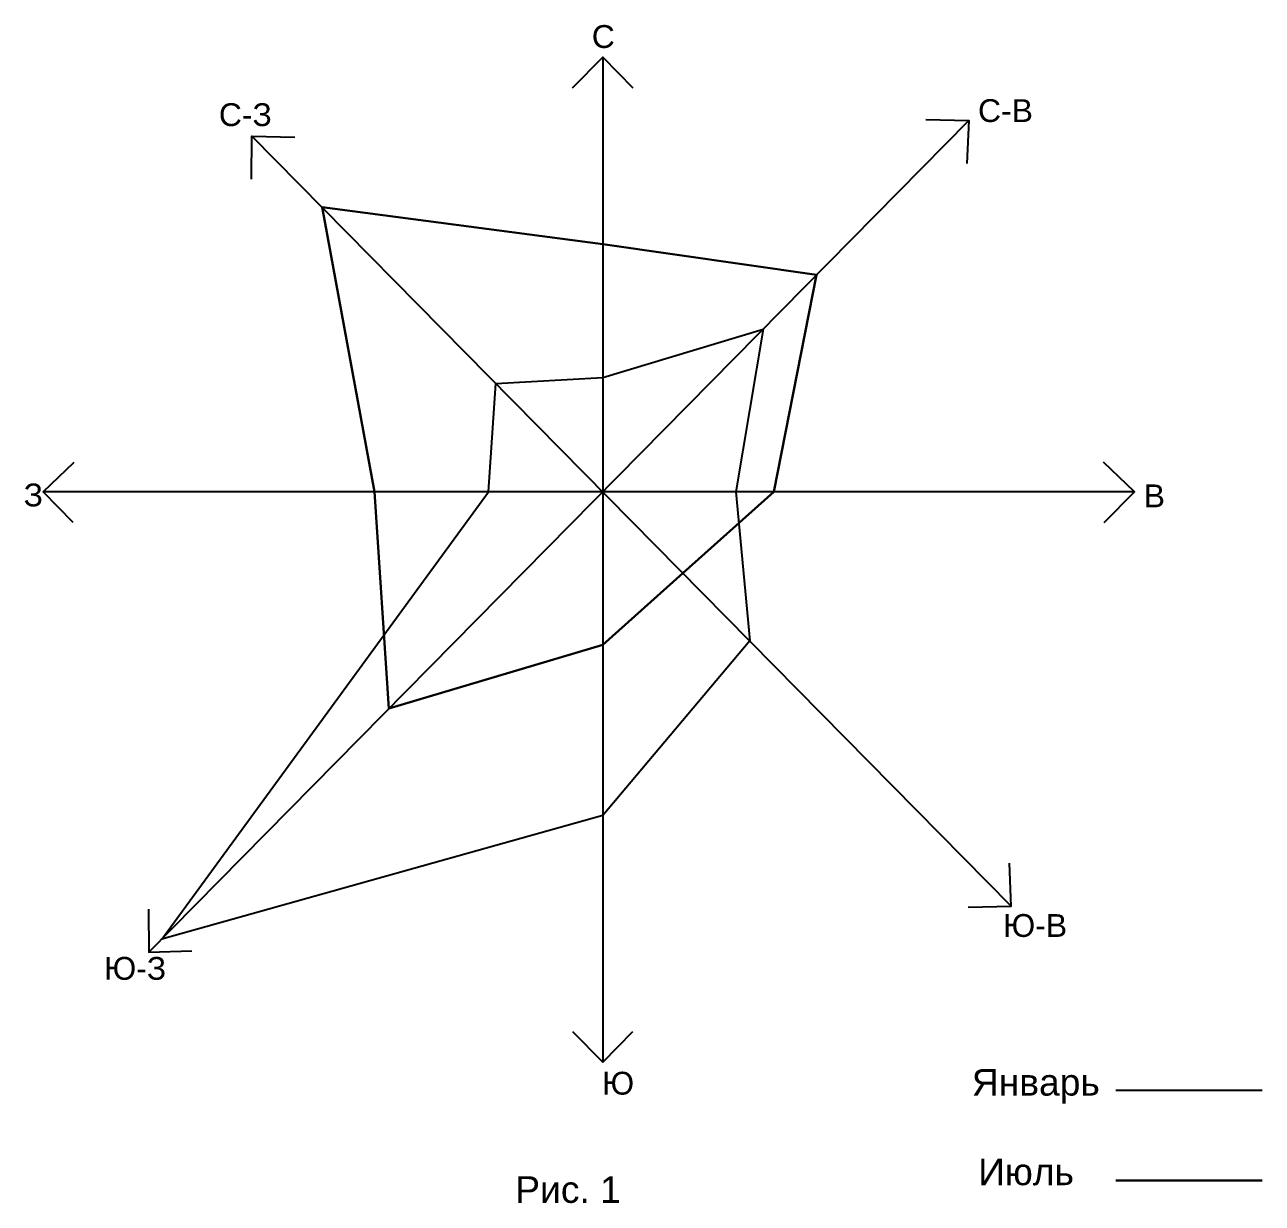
# Model space of a CAD drawing. Header units: millimetres. Extents: x -229914 to 856942, y -268655 to 87212.
# Drawn here: x 72194 to 104709, y -22867 to 8087 of the extents above; entities that cross this region are included whole.
import ezdxf

# ---------------------------------------------------------------- set-up
doc = ezdxf.new("R2010")
doc.units = ezdxf.units.MM
doc.styles.get("Standard").update_dxf_attribs({"font": 'arial.ttf'})

msp = doc.modelspace()

# ---------------------------------------------------------------- linework, layer by layer
at = {"linetype": 'ByBlock'}
for p, q in [((87379.3477, 7232.4067), (87379.3477, -19162.48834)), ((101353.57684, -4179.46784), (72673.45444, -4179.46784)), ((89416.01387, -6386.68003), (89556.45762, -6244.2944))]:
    msp.add_line(p, q, dxfattribs=at)
for p, q in [((75452.87459, -16270.84483), (96996.65571, 5570.81589)), ((98113.92816, -15062.47223), (78164.35407, 5162.93883))]:
    msp.add_line(p, q)
at = {"linetype": 'ByBlock', "lineweight": 25}
msp.add_line((100862.51276, -19894.90196), (104708.90649, -19894.90196), dxfattribs=at)
at = {"lineweight": 30}
msp.add_line((100862.51276, -22267.44265), (104708.90649, -22267.44265), dxfattribs=at)
at = {"linetype": 'ByBlock'}
for points in [[(86587.52858, 6426.77727), (87379.3477, 7232.4067), (88171.16683, 6426.77727)], [(86587.52858, 6426.77727), (87379.3477, 7232.4067), (88171.16683, 6426.77727)], [(95867.36952, 5597.81623), (96996.65571, 5570.81589), (96950.13499, 4442.16531)], [(95867.36952, 5597.81623), (96996.65571, 5570.81589), (96950.13499, 4442.16531)], [(78152.86265, 4033.38837), (78164.35407, 5162.93883), (79293.53702, 5131.92014)], [(78152.86265, 4033.38837), (78164.35407, 5162.93883), (79293.53702, 5131.92014)], [(73468.13535, -4982.27452), (72673.45444, -4179.46784), (73489.88049, -3398.78557)], [(73468.13535, -4982.27452), (72673.45444, -4179.46784), (73489.88049, -3398.78557)], [(100558.89593, -4982.27452), (101353.57684, -4179.46784), (100537.15078, -3398.78557)], [(100558.89593, -4982.27452), (101353.57684, -4179.46784), (100537.15078, -3398.78557)], [(96984.64198, -15089.47256), (98113.92816, -15062.47223), (98067.40744, -13933.82165)], [(96984.64198, -15089.47256), (98113.92816, -15062.47223), (98067.40744, -13933.82165)], [(75441.38317, -15141.29437), (75452.87459, -16270.84483), (76582.05754, -16239.82614)], [(86587.52858, -18356.8589), (87379.3477, -19162.48834), (88171.16683, -18356.8589)], [(86587.52858, -18356.8589), (87379.3477, -19162.48834), (88171.16683, -18356.8589)]]:
    msp.add_lwpolyline(points, dxfattribs=at)
at = {"lineweight": 30}
msp.add_lwpolyline([(80006.06152, 3295.76327), (87379.3477, 2320.53216), (92997.88429, 1516.75462), (91879.3477, -4179.46784), (89486.23575, -6315.48721), (87379.3477, -8196.03178), (81760.95204, -9875.54743), (81379.3477, -4179.46784), (80006.06317, 3295.76495)], dxfattribs=at)
msp.add_lwpolyline([(91241.98956, -8095.51732), (87379.3477, -12679.46784), (75791.38909, -15927.64979), (84379.3477, -4179.46784), (84570.86515, -1332.15321), (87379.3477, -1179.46784), (91593.14032, 92.58766), (90879.3477, -4179.46784)], close=True)

# ---------------------------------------------------------------- texts
at = {"linetype": 'ByBlock', "char_height": 600, "attachment_point": 1}
for s, width, insert in [('С', 250, (87092.65158, 8078.54089)), ('С-В', 250, (97240.28659, 6132.58136)), ('В', 400, (101594.3271, -3986.45406)), ('Ю-В', 250, (97896.71236, -15271.17714)), ('Ю-З', 250, (74276.1413, -16397.30478)), ('Ю', 250, (87358.89175, -19413.60396))]:
    msp.add_mtext_dynamic_manual_height_columns(s, width=width, gutter_width=12.5, heights=[255.28649], dxfattribs=dict(at, insert=insert))
at = {"linetype": 'ByBlock', "lineweight": 25, "char_height": 600, "attachment_point": 1}
for s, insert in [('С-З', (77294.4602, 6026.03682)), ('З', (72166.17105, -3962.85331))]:
    msp.add_mtext_dynamic_manual_height_columns(s, width=105.1122006, gutter_width=12.5, heights=[0], dxfattribs=dict(at, insert=insert))
at = {"lineweight": 25, "char_height": 700, "attachment_point": 1}
for s, width, insert in [('Январь ', 3596.6840623, (97078.15974, -19339.32247)), ('Июль ', 2836.8413043, (97244.54115, -21691.81225)), ('Рис. 1', 2836.8413043, (85081.15973, -22156.61868))]:
    msp.add_mtext_dynamic_manual_height_columns(s, width=width, gutter_width=12.5, heights=[0], dxfattribs=dict(at, insert=insert))

doc.saveas('drawing.dxf')
